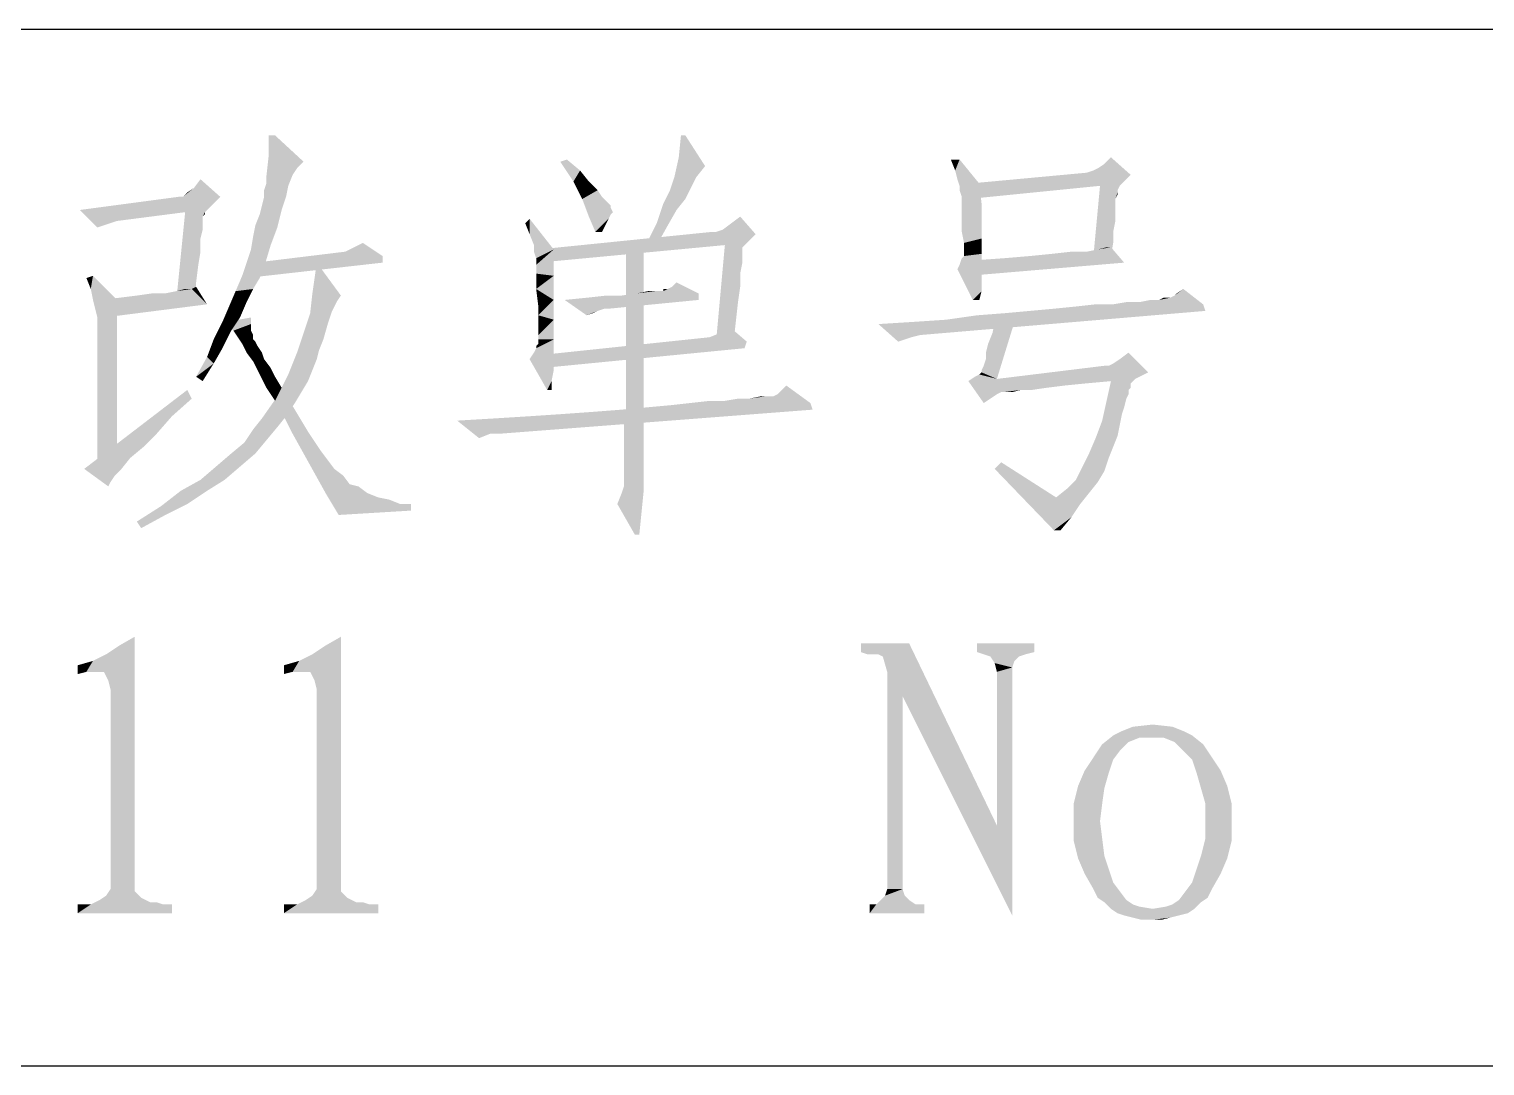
# Model space of a CAD drawing. Header units: millimetres. Extents: x 336 to 634, y 189 to 399.
# Drawn here: x 584.9 to 594.73, y 229.18 to 236.18 of the extents above; entities that cross this region are included whole.
import ezdxf

# ---------------------------------------------------------------- set-up
doc = ezdxf.new("R2010")
doc.units = ezdxf.units.MM

msp = doc.modelspace()

# ---------------------------------------------------------------- linework, layer by layer
at = {"color": 7, "linetype": 'Continuous'}
for p, q in [((448.54993, 236.17685), (628.54993, 236.17685)), ((448.54993, 229.17685), (628.54993, 229.17685))]:
    msp.add_line(p, q, dxfattribs=at)
for points in [[(586.55767, 235.45942), (586.51322, 235.31127), (586.51322, 235.45942)], [(586.51322, 235.31127), (586.55767, 235.45942), (586.75026, 235.28164)], [(589.32804, 235.45942), (589.28359, 235.31127), (589.29841, 235.45942)], [(589.28359, 235.31127), (589.32804, 235.45942), (589.46137, 235.25201)], [(586.75026, 235.28164), (586.49841, 235.17794), (586.51322, 235.31127)], [(586.75026, 235.28164), (586.70581, 235.2372), (586.49841, 235.17794)], [(586.70581, 235.2372), (586.67618, 235.19276), (586.49841, 235.17794)], [(588.48359, 235.28164), (588.52804, 235.29646), (588.61692, 235.22238)], [(588.61692, 235.22238), (588.57248, 235.14831), (588.48359, 235.28164)], [(589.46137, 235.25201), (589.25396, 235.17794), (589.28359, 235.31127)], [(589.25396, 235.17794), (589.46137, 235.25201), (589.40211, 235.17794)], [(591.17989, 235.29646), (591.15026, 235.22239), (591.12063, 235.29646)], [(591.16507, 235.16313), (591.15026, 235.22239), (591.17989, 235.29646)], [(591.16507, 235.16313), (591.17989, 235.29646), (591.31322, 235.1335)], [(592.33544, 235.19276), (592.08359, 235.22239), (592.11322, 235.2372)], [(592.33544, 235.19276), (592.11322, 235.2372), (592.15767, 235.26683)], [(592.15767, 235.26683), (592.20211, 235.31127), (592.33544, 235.19276)], [(586.00952, 235.10387), (586.05396, 235.16313), (586.18729, 235.04461)], [(586.49841, 235.1335), (586.49841, 235.17794), (586.67618, 235.19276)], [(586.49841, 235.1335), (586.67618, 235.19276), (586.64655, 235.11868)], [(588.57248, 235.14831), (588.61692, 235.22238), (588.67618, 235.14831)], [(588.67618, 235.14831), (588.63174, 235.02979), (588.57248, 235.14831)], [(588.67618, 235.14831), (588.73544, 235.08905), (588.63174, 235.02979)], [(589.40211, 235.17794), (589.22433, 235.08905), (589.25396, 235.17794)], [(589.22433, 235.08905), (589.40211, 235.17794), (589.35767, 235.08905)], [(591.31322, 235.1335), (591.17989, 235.11868), (591.16507, 235.16313)], [(592.33544, 235.19276), (591.23915, 235.1335), (592.03915, 235.20757)], [(592.33544, 235.19276), (592.291, 235.14831), (591.23915, 235.1335)], [(592.12804, 235.11868), (591.23915, 235.1335), (592.291, 235.14831)], [(592.33544, 235.19276), (592.03915, 235.20757), (592.08359, 235.22239)], [(592.12804, 235.11868), (592.291, 235.14831), (592.26137, 235.11868)], [(586.18729, 235.04461), (586.14285, 235.00016), (585.23915, 234.95572)], [(585.93544, 235.04461), (586.18729, 235.04461), (585.23915, 234.95572)], [(585.93544, 235.04461), (585.23915, 234.95572), (585.90581, 235.04461)], [(585.93544, 235.04461), (585.96507, 235.07424), (586.00952, 235.10387)], [(586.18729, 235.04461), (585.93544, 235.04461), (586.00952, 235.10387)], [(586.63174, 235.04461), (586.46878, 234.98535), (586.48359, 235.04461)], [(586.46878, 234.98535), (586.63174, 235.04461), (586.60211, 234.95572)], [(586.64655, 235.11868), (586.48359, 235.08905), (586.49841, 235.1335)], [(586.48359, 235.04461), (586.48359, 235.08905), (586.64655, 235.11868)], [(586.48359, 235.04461), (586.64655, 235.11868), (586.63174, 235.04461)], [(588.73544, 235.08905), (588.76507, 235.04461), (588.63174, 235.02979)], [(588.63174, 235.02979), (588.76507, 235.04461), (588.7947, 235.01498)], [(589.35767, 235.08905), (589.32804, 235.02979), (589.17989, 235.00016)], [(589.35767, 235.08905), (589.17989, 235.00016), (589.22433, 235.08905)], [(591.17989, 235.10387), (591.17989, 235.11868), (591.31322, 235.1335)], [(591.17989, 235.08905), (591.17989, 235.10387), (591.31322, 235.1335)], [(591.1947, 235.04461), (591.17989, 235.08905), (591.31322, 235.1335)], [(591.1947, 235.04461), (591.31322, 235.1335), (591.32804, 235.00016)], [(591.32804, 235.00016), (591.1947, 234.97053), (591.1947, 235.04461)], [(592.12804, 235.11868), (591.23915, 235.02979), (591.23915, 235.1335)], [(592.24655, 235.08905), (592.08359, 234.64461), (592.12804, 235.11868)], [(592.24655, 235.08905), (592.24655, 235.07424), (592.08359, 234.64461)], [(592.24655, 235.07424), (592.23174, 235.02979), (592.08359, 234.64461)], [(592.12804, 235.11868), (592.26137, 235.11868), (592.24655, 235.08905)], [(592.24655, 235.07424), (592.24655, 235.05942), (592.23174, 235.02979)], [(586.14285, 235.00016), (586.11322, 234.97053), (585.23915, 234.95572)], [(585.95026, 234.9409), (585.23915, 234.95572), (586.11322, 234.97053)], [(585.23915, 234.95572), (585.95026, 234.9409), (585.491, 234.88164)], [(585.491, 234.88164), (585.35767, 234.8372), (585.23915, 234.95572)], [(585.95026, 234.9409), (586.11322, 234.97053), (586.08359, 234.9409)], [(586.42433, 234.85201), (586.45396, 234.92609), (586.60211, 234.95572)], [(586.42433, 234.85201), (586.60211, 234.95572), (586.57248, 234.8372)], [(586.60211, 234.95572), (586.45396, 234.92609), (586.46878, 234.98535)], [(588.7947, 235.01498), (588.67618, 234.91127), (588.63174, 235.02979)], [(588.7947, 235.01498), (588.82433, 234.98535), (588.67618, 234.91127)], [(588.82433, 234.98535), (588.82433, 234.97053), (588.67618, 234.91127)], [(588.82433, 234.97053), (588.83915, 234.9409), (588.67618, 234.91127)], [(589.26878, 234.95572), (589.13544, 234.86683), (589.17989, 235.00016)], [(589.13544, 234.86683), (589.26878, 234.95572), (589.20952, 234.85201)], [(589.17989, 235.00016), (589.32804, 235.02979), (589.26878, 234.95572)], [(591.1947, 234.88164), (591.1947, 234.97053), (591.32804, 235.00016)], [(591.1947, 234.88164), (591.32804, 235.00016), (591.32804, 234.88164)], [(592.23174, 235.02979), (592.23174, 234.98535), (592.08359, 234.64461)], [(592.23174, 234.98535), (592.23174, 234.9409), (592.08359, 234.64461)], [(586.06878, 234.91127), (585.891, 234.34831), (585.95026, 234.9409)], [(586.06878, 234.91127), (586.06878, 234.86683), (585.891, 234.34831)], [(586.06878, 234.86683), (586.06878, 234.82238), (585.891, 234.34831)], [(585.95026, 234.9409), (586.08359, 234.9409), (586.06878, 234.91127)], [(586.08359, 234.9409), (586.08359, 234.92609), (586.06878, 234.91127)], [(586.57248, 234.8372), (586.40952, 234.77794), (586.42433, 234.85201)], [(588.27618, 234.79275), (588.24655, 234.86683), (588.27618, 234.89646)], [(588.30581, 234.71868), (588.27618, 234.79275), (588.27618, 234.89646)], [(588.30581, 234.71868), (588.27618, 234.89646), (588.43915, 234.68905)], [(588.83915, 234.9409), (588.82433, 234.92609), (588.67618, 234.91127)], [(588.67618, 234.91127), (588.82433, 234.92609), (588.80952, 234.89646)], [(588.80952, 234.89646), (588.72063, 234.80757), (588.67618, 234.91127)], [(588.80952, 234.89646), (588.7947, 234.86683), (588.72063, 234.80757)], [(588.72063, 234.80757), (588.7947, 234.86683), (588.76507, 234.80757)], [(589.20952, 234.85201), (589.06137, 234.71868), (589.13544, 234.86683)], [(589.06137, 234.71868), (589.20952, 234.85201), (589.13544, 234.71868)], [(589.57989, 234.82238), (589.63915, 234.86683), (589.69841, 234.91127)], [(589.57989, 234.82238), (589.69841, 234.91127), (589.80211, 234.79275)], [(591.32804, 234.88164), (591.1947, 234.80757), (591.1947, 234.88164)], [(591.1947, 234.80757), (591.32804, 234.88164), (591.32804, 234.76313)], [(592.23174, 234.9409), (592.23174, 234.88164), (592.08359, 234.64461)], [(592.23174, 234.88164), (592.21692, 234.80757), (592.08359, 234.64461)], [(586.06878, 234.82238), (586.05396, 234.76313), (585.891, 234.34831)], [(586.05396, 234.76313), (586.05396, 234.67424), (585.891, 234.34831)], [(586.52804, 234.71868), (586.3947, 234.68905), (586.40952, 234.77794)], [(586.40952, 234.77794), (586.57248, 234.8372), (586.52804, 234.71868)], [(589.53544, 234.80757), (589.80211, 234.79275), (588.33544, 234.68905)], [(589.53544, 234.80757), (588.33544, 234.68905), (589.50581, 234.80757)], [(589.80211, 234.79275), (589.77248, 234.76313), (588.33544, 234.68905)], [(589.77248, 234.76313), (589.74285, 234.7335), (588.33544, 234.68905)], [(589.80211, 234.79275), (589.53544, 234.80757), (589.57989, 234.82238)], [(591.32804, 234.76313), (591.20952, 234.7335), (591.1947, 234.80757)], [(591.20952, 234.68905), (591.20952, 234.7335), (591.32804, 234.76313)], [(591.20952, 234.65942), (591.20952, 234.68905), (591.32804, 234.76313)], [(591.20952, 234.65942), (591.32804, 234.76313), (591.32804, 234.65942)], [(592.21692, 234.80757), (592.21692, 234.7335), (592.08359, 234.64461)], [(586.05396, 234.67424), (586.03915, 234.58535), (585.891, 234.34831)], [(586.36507, 234.60016), (586.3947, 234.68905), (586.52804, 234.71868)], [(586.36507, 234.60016), (586.52804, 234.71868), (586.48359, 234.57053)], [(587.28359, 234.64461), (586.42433, 234.60016), (587.03174, 234.67424)], [(587.03174, 234.67424), (587.091, 234.70387), (587.15026, 234.7335)], [(587.03174, 234.67424), (587.15026, 234.7335), (587.28359, 234.64461)], [(588.43915, 234.68905), (588.30581, 234.67424), (588.30581, 234.71868)], [(588.32063, 234.62979), (588.30581, 234.67424), (588.43915, 234.68905)], [(588.32063, 234.58535), (588.32063, 234.62979), (588.43915, 234.68905)], [(588.32063, 234.52609), (588.32063, 234.58535), (588.43915, 234.68905)], [(588.32063, 234.52609), (588.43915, 234.68905), (588.43915, 234.51127)], [(589.74285, 234.7335), (589.5947, 234.71868), (588.33544, 234.68905)], [(588.33544, 234.68905), (589.5947, 234.71868), (588.33544, 234.60016)], [(588.91322, 233.41498), (588.92804, 233.62238), (589.04655, 234.71868)], [(588.91322, 233.3409), (588.91322, 233.41498), (589.04655, 234.71868)], [(588.91322, 233.26683), (588.91322, 233.3409), (589.04655, 234.71868)], [(588.91322, 233.20757), (588.91322, 233.26683), (589.04655, 234.71868)], [(588.91322, 233.14831), (588.91322, 233.20757), (589.04655, 234.71868)], [(588.91322, 233.11868), (588.91322, 233.14831), (589.04655, 234.71868)], [(588.91322, 233.08905), (588.91322, 233.11868), (589.04655, 234.71868)], [(588.91322, 233.08905), (589.04655, 234.71868), (589.04655, 233.05942)], [(589.04655, 234.71868), (588.92804, 234.52609), (588.92804, 234.71868)], [(588.92804, 234.34831), (588.92804, 234.52609), (589.04655, 234.71868)], [(588.92804, 234.18535), (588.92804, 234.34831), (589.04655, 234.71868)], [(588.92804, 234.02239), (588.92804, 234.18535), (589.04655, 234.71868)], [(588.92804, 233.87424), (588.92804, 234.02239), (589.04655, 234.71868)], [(588.92804, 233.7409), (588.92804, 233.87424), (589.04655, 234.71868)], [(588.92804, 233.62238), (588.92804, 233.7409), (589.04655, 234.71868)], [(589.71322, 234.70387), (589.53544, 234.06683), (589.5947, 234.71868)], [(589.71322, 234.70387), (589.71322, 234.67424), (589.53544, 234.06683)], [(589.71322, 234.67424), (589.71322, 234.64461), (589.53544, 234.06683)], [(589.5947, 234.71868), (589.74285, 234.7335), (589.72804, 234.71868)], [(589.5947, 234.71868), (589.72804, 234.71868), (589.71322, 234.70387)], [(591.17989, 234.58535), (591.1947, 234.62979), (591.32804, 234.65942)], [(591.17989, 234.58535), (591.32804, 234.65942), (591.32804, 234.57053)], [(591.1947, 234.62979), (591.20952, 234.64461), (591.32804, 234.65942)], [(591.32804, 234.65942), (591.20952, 234.64461), (591.20952, 234.65942)], [(591.47618, 234.62979), (591.65396, 234.64461), (592.03915, 234.67424)], [(592.291, 234.60016), (591.47618, 234.62979), (592.03915, 234.67424)], [(591.65396, 234.64461), (591.80211, 234.65942), (592.03915, 234.67424)], [(592.03915, 234.67424), (591.80211, 234.65942), (591.93544, 234.67424)], [(592.03915, 234.67424), (592.11322, 234.68905), (592.20211, 234.70387)], [(592.03915, 234.67424), (592.20211, 234.70387), (592.291, 234.60016)], [(592.08359, 234.64461), (592.21692, 234.7335), (592.20211, 234.64461)], [(592.20211, 234.70387), (592.11322, 234.68905), (592.17248, 234.70387)], [(586.03915, 234.58535), (586.02433, 234.46683), (585.891, 234.34831)], [(586.48359, 234.57053), (586.33544, 234.51127), (586.36507, 234.60016)], [(586.33544, 234.51127), (586.48359, 234.57053), (586.45396, 234.49646)], [(587.28359, 234.60016), (586.36507, 234.49646), (586.42433, 234.60016)], [(586.42433, 234.60016), (587.28359, 234.64461), (587.28359, 234.60016)], [(586.82433, 234.49646), (586.83915, 234.60016), (587.00211, 234.37794)], [(589.71322, 234.64461), (589.71322, 234.60016), (589.53544, 234.06683)], [(589.71322, 234.60016), (589.69841, 234.52609), (589.53544, 234.06683)], [(591.32804, 234.57053), (591.16507, 234.55572), (591.17989, 234.58535)], [(591.16507, 234.55572), (591.32804, 234.57053), (591.32804, 234.48164)], [(591.32804, 234.48164), (591.26878, 234.34831), (591.16507, 234.55572)], [(592.291, 234.60016), (591.23915, 234.51127), (591.26878, 234.61498)], [(592.291, 234.60016), (591.26878, 234.61498), (591.47618, 234.62979)], [(585.31322, 234.42238), (585.28359, 234.49646), (585.32804, 234.51127)], [(585.32804, 234.34831), (585.31322, 234.42238), (585.32804, 234.51127)], [(585.32804, 234.34831), (585.32804, 234.51127), (585.491, 234.34831)], [(585.891, 234.34831), (586.02433, 234.46683), (586.02433, 234.34831)], [(586.45396, 234.49646), (586.291, 234.40757), (586.33544, 234.51127)], [(586.45396, 234.49646), (586.40952, 234.42238), (586.291, 234.40757)], [(587.00211, 234.37794), (586.80952, 234.39275), (586.82433, 234.49646)], [(588.43915, 234.51127), (588.32063, 234.42238), (588.32063, 234.52609)], [(588.32063, 234.42238), (588.43915, 234.51127), (588.43915, 234.34831)], [(589.23915, 234.4372), (589.26878, 234.46683), (589.41692, 234.39275)], [(589.69841, 234.52609), (589.69841, 234.4372), (589.53544, 234.06683)], [(591.32804, 234.48164), (591.32804, 234.40757), (591.26878, 234.34831)], [(585.37248, 234.34831), (585.50581, 234.36313), (585.81692, 234.39275)], [(586.09841, 234.31868), (585.37248, 234.34831), (585.81692, 234.39275)], [(585.50581, 234.36313), (585.62433, 234.37794), (585.81692, 234.39275)], [(585.81692, 234.39275), (585.62433, 234.37794), (585.72804, 234.39275)], [(585.81692, 234.39275), (585.891, 234.40757), (585.9947, 234.42238)], [(586.09841, 234.31868), (585.81692, 234.39275), (585.9947, 234.42238)], [(585.9947, 234.42238), (585.891, 234.40757), (585.95026, 234.42238)], [(585.9947, 234.42238), (586.02433, 234.4372), (586.09841, 234.31868)], [(586.36507, 234.3335), (586.24655, 234.30387), (586.291, 234.40757)], [(586.291, 234.40757), (586.40952, 234.42238), (586.36507, 234.3335)], [(587.00211, 234.37794), (586.7947, 234.25942), (586.80952, 234.39275)], [(587.00211, 234.37794), (586.97248, 234.3335), (586.7947, 234.25942)], [(588.43915, 234.34831), (588.33544, 234.30387), (588.32063, 234.42238)], [(588.51322, 234.34831), (588.66137, 234.36313), (589.41692, 234.39275)], [(588.51322, 234.34831), (589.41692, 234.39275), (589.41692, 234.34831)], [(588.66137, 234.36313), (588.89841, 234.37794), (589.41692, 234.39275)], [(588.89841, 234.37794), (588.66137, 234.36313), (588.7947, 234.37794)], [(589.41692, 234.39275), (588.89841, 234.37794), (589.00211, 234.39275)], [(589.16507, 234.40757), (589.17989, 234.40757), (589.00211, 234.39275)], [(589.12063, 234.40757), (589.16507, 234.40757), (589.00211, 234.39275)], [(589.12063, 234.40757), (589.00211, 234.39275), (589.07618, 234.40757)], [(589.41692, 234.39275), (589.00211, 234.39275), (589.17989, 234.40757)], [(589.20952, 234.42238), (589.17989, 234.40757), (589.17989, 234.42238)], [(589.41692, 234.39275), (589.17989, 234.40757), (589.20952, 234.42238)], [(589.41692, 234.39275), (589.20952, 234.42238), (589.23915, 234.4372)], [(589.69841, 234.4372), (589.68359, 234.3335), (589.53544, 234.06683)], [(591.26878, 234.34831), (591.32804, 234.40757), (591.31322, 234.34831)], [(592.58729, 234.36312), (592.60211, 234.36312), (592.52804, 234.34831)], [(592.58729, 234.36312), (592.52804, 234.34831), (592.55767, 234.36312)], [(592.82433, 234.31868), (592.52804, 234.34831), (592.60211, 234.36312)], [(592.82433, 234.31868), (592.60211, 234.36312), (592.63174, 234.37794)], [(592.63174, 234.37794), (592.64655, 234.39276), (592.691, 234.42238)], [(592.63174, 234.37794), (592.691, 234.42238), (592.82433, 234.31868)], [(585.491, 234.34831), (585.34285, 234.28905), (585.32804, 234.34831)], [(585.35767, 234.22979), (585.34285, 234.28905), (585.491, 234.34831)], [(585.35767, 234.22979), (585.491, 234.34831), (585.491, 233.25201)], [(586.09841, 234.31868), (585.40211, 234.22979), (585.37248, 234.34831)], [(586.32063, 234.22979), (586.20211, 234.20016), (586.24655, 234.30387)], [(586.24655, 234.30387), (586.36507, 234.3335), (586.32063, 234.22979)], [(586.91322, 234.18535), (586.75026, 234.12609), (586.7947, 234.25942)], [(586.97248, 234.3335), (586.94285, 234.27424), (586.7947, 234.25942)], [(586.7947, 234.25942), (586.94285, 234.27424), (586.91322, 234.18535)], [(588.33544, 234.24461), (588.33544, 234.30387), (588.43915, 234.34831)], [(588.33544, 234.24461), (588.43915, 234.34831), (588.43915, 234.21498)], [(588.51322, 234.34831), (589.41692, 234.34831), (588.77989, 234.28905)], [(588.51322, 234.34831), (588.77989, 234.28905), (588.73544, 234.27424)], [(588.73544, 234.27424), (588.66137, 234.24461), (588.51322, 234.34831)], [(588.73544, 234.27424), (588.70581, 234.25942), (588.66137, 234.24461)], [(588.77989, 234.28905), (589.41692, 234.34831), (588.80952, 234.28905)], [(589.68359, 234.3335), (589.66878, 234.20016), (589.53544, 234.06683)], [(590.63174, 234.18535), (590.86878, 234.20016), (592.83915, 234.27424)], [(590.63174, 234.18535), (592.83915, 234.27424), (590.91322, 234.11127)], [(590.86878, 234.20016), (591.091, 234.21498), (592.83915, 234.27424)], [(591.091, 234.21498), (591.29841, 234.24461), (592.83915, 234.27424)], [(591.29841, 234.24461), (591.491, 234.25942), (592.83915, 234.27424)], [(592.83915, 234.27424), (591.491, 234.25942), (591.65396, 234.27424)], [(591.65396, 234.27424), (591.81692, 234.28905), (592.82433, 234.31868)], [(591.65396, 234.27424), (592.82433, 234.31868), (592.83915, 234.27424)], [(591.81692, 234.28905), (591.96507, 234.30387), (592.82433, 234.31868)], [(592.21692, 234.31868), (592.82433, 234.31868), (591.96507, 234.30387)], [(592.21692, 234.31868), (591.96507, 234.30387), (592.09841, 234.31868)], [(592.3947, 234.3335), (592.21692, 234.31868), (592.30581, 234.3335)], [(592.82433, 234.31868), (592.21692, 234.31868), (592.3947, 234.3335)], [(592.52804, 234.34831), (592.3947, 234.3335), (592.46878, 234.34831)], [(592.82433, 234.31868), (592.3947, 234.3335), (592.52804, 234.34831)], [(585.491, 233.25201), (585.35767, 233.20757), (585.35767, 234.22979)], [(586.26137, 234.1409), (586.14285, 234.08164), (586.20211, 234.20016)], [(586.20211, 234.20016), (586.32063, 234.22979), (586.26137, 234.1409)], [(586.23174, 234.18535), (586.23174, 234.20016), (586.3947, 234.22979)], [(586.23174, 234.18535), (586.3947, 234.22979), (586.3947, 234.18535)], [(586.3947, 234.18535), (586.24655, 234.17053), (586.23174, 234.18535)], [(586.27618, 234.1409), (586.24655, 234.17053), (586.3947, 234.18535)], [(586.27618, 234.1409), (586.3947, 234.18535), (586.3947, 234.1409)], [(586.75026, 234.12609), (586.91322, 234.18535), (586.88359, 234.08164)], [(588.43915, 234.21498), (588.33544, 234.20016), (588.33544, 234.24461)], [(588.33544, 234.15572), (588.33544, 234.20016), (588.43915, 234.21498)], [(588.33544, 234.11127), (588.33544, 234.15572), (588.43915, 234.21498)], [(588.33544, 234.08164), (588.33544, 234.11127), (588.43915, 234.21498)], [(588.33544, 234.08164), (588.43915, 234.21498), (588.43915, 234.08164)], [(589.491, 234.09646), (589.56507, 234.12609), (589.63915, 234.15572)], [(589.491, 234.09646), (589.63915, 234.15572), (589.74285, 234.06683)], [(589.53544, 234.06683), (589.66878, 234.20016), (589.65396, 234.06683)], [(590.63174, 234.18535), (590.91322, 234.11127), (590.85396, 234.09646)], [(590.85396, 234.09646), (590.76507, 234.06683), (590.63174, 234.18535)], [(591.32804, 233.87424), (591.34285, 233.90387), (591.55026, 234.20016)], [(591.32804, 233.85942), (591.32804, 233.87424), (591.55026, 234.20016)], [(591.32804, 233.85942), (591.55026, 234.20016), (591.43174, 233.81498)], [(591.34285, 233.90387), (591.35767, 233.94831), (591.55026, 234.20016)], [(591.35767, 233.99276), (591.37248, 234.05201), (591.55026, 234.20016)], [(591.35767, 233.94831), (591.35767, 233.99276), (591.55026, 234.20016)], [(591.37248, 234.05201), (591.40211, 234.12609), (591.55026, 234.20016)], [(591.55026, 234.20016), (591.40211, 234.12609), (591.41692, 234.20016)], [(586.20211, 234.02238), (586.09841, 233.96313), (586.14285, 234.08164)], [(586.14285, 234.08164), (586.26137, 234.1409), (586.20211, 234.02238)], [(586.3947, 234.1409), (586.30581, 234.09646), (586.27618, 234.1409)], [(586.3947, 234.1409), (586.40952, 234.11127), (586.30581, 234.09646)], [(586.30581, 234.09646), (586.40952, 234.11127), (586.40952, 234.09646)], [(586.40952, 234.09646), (586.33544, 234.05201), (586.30581, 234.09646)], [(586.40952, 234.09646), (586.40952, 234.08164), (586.33544, 234.05201)], [(586.40952, 234.08164), (586.42433, 234.06683), (586.33544, 234.05201)], [(586.33544, 234.05201), (586.42433, 234.06683), (586.43915, 234.0372)], [(586.88359, 234.08164), (586.70581, 233.99275), (586.75026, 234.12609)], [(586.88359, 234.08164), (586.85396, 234.00757), (586.70581, 233.99275)], [(588.30581, 233.99276), (588.32063, 234.02239), (588.43915, 234.08164)], [(588.30581, 233.99276), (588.43915, 234.08164), (588.43915, 233.97794)], [(588.32063, 234.0372), (588.33544, 234.05201), (588.43915, 234.08164)], [(588.32063, 234.02239), (588.32063, 234.0372), (588.43915, 234.08164)], [(588.43915, 234.08164), (588.33544, 234.05201), (588.33544, 234.08164)], [(589.74285, 234.06683), (588.36507, 233.97794), (589.491, 234.09646)], [(589.74285, 234.06683), (589.72804, 234.02239), (588.36507, 233.97794)], [(586.14285, 233.91868), (586.02433, 233.82979), (586.09841, 233.96313)], [(586.09841, 233.96313), (586.20211, 234.02238), (586.14285, 233.91868)], [(586.43915, 234.0372), (586.36507, 233.99275), (586.33544, 234.05201)], [(586.36507, 233.99275), (586.43915, 234.0372), (586.46878, 233.99275)], [(586.46878, 233.99275), (586.40952, 233.9335), (586.36507, 233.99275)], [(586.46878, 233.99275), (586.48359, 233.94831), (586.40952, 233.9335)], [(586.83915, 233.94831), (586.64655, 233.84461), (586.70581, 233.99275)], [(586.70581, 233.99275), (586.85396, 234.00757), (586.83915, 233.94831)], [(588.43915, 233.97794), (588.27618, 233.94831), (588.30581, 233.99276)], [(588.27618, 233.94831), (588.43915, 233.97794), (588.43915, 233.87424)], [(588.36507, 233.97794), (589.72804, 234.02239), (588.36507, 233.88905)], [(592.26137, 233.94831), (592.32063, 233.99276), (592.45396, 233.85942)], [(586.02433, 233.82979), (586.14285, 233.91868), (586.06878, 233.80016)], [(586.40952, 233.9335), (586.48359, 233.94831), (586.52804, 233.88905)], [(586.52804, 233.88905), (586.45396, 233.84461), (586.40952, 233.9335)], [(586.45396, 233.84461), (586.52804, 233.88905), (586.55767, 233.82979)], [(586.83915, 233.94831), (586.80952, 233.87424), (586.64655, 233.84461)], [(586.64655, 233.84461), (586.80952, 233.87424), (586.77989, 233.80016)], [(588.43915, 233.87424), (588.3947, 233.7409), (588.27618, 233.94831)], [(588.43915, 233.87424), (588.42433, 233.80016), (588.3947, 233.7409)], [(592.18729, 233.90387), (592.45396, 233.85942), (591.43174, 233.81498)], [(592.18729, 233.90387), (591.43174, 233.81498), (592.15767, 233.90387)], [(592.45396, 233.85942), (592.18729, 233.90387), (592.21692, 233.91868)], [(592.45396, 233.85942), (592.21692, 233.91868), (592.26137, 233.94831)], [(586.55767, 233.82979), (586.49841, 233.75572), (586.45396, 233.84461)], [(586.49841, 233.75572), (586.55767, 233.82979), (586.60211, 233.75572)], [(586.77989, 233.80016), (586.57248, 233.69646), (586.64655, 233.84461)], [(586.77989, 233.80016), (586.73544, 233.72609), (586.57248, 233.69646)], [(588.3947, 233.7409), (588.42433, 233.80016), (588.42433, 233.7409)], [(589.97989, 233.7409), (590.00952, 233.77053), (590.17248, 233.65201)], [(591.43174, 233.81498), (591.23915, 233.80016), (591.28359, 233.82979)], [(591.43174, 233.81498), (592.36507, 233.81498), (591.23915, 233.80016)], [(592.20211, 233.80016), (591.23915, 233.80016), (592.36507, 233.81498)], [(591.23915, 233.80016), (592.20211, 233.80016), (592.03915, 233.78535)], [(591.23915, 233.80016), (592.03915, 233.78535), (591.5947, 233.7409)], [(591.23915, 233.80016), (591.5947, 233.7409), (591.46137, 233.72609)], [(591.23915, 233.80016), (591.46137, 233.72609), (591.43174, 233.71127)], [(591.43174, 233.71127), (591.34285, 233.65201), (591.23915, 233.80016)], [(591.43174, 233.81498), (591.28359, 233.82979), (591.31322, 233.84461)], [(591.43174, 233.81498), (591.31322, 233.84461), (591.32804, 233.85942)], [(592.45396, 233.85942), (592.3947, 233.82979), (591.43174, 233.81498)], [(591.43174, 233.81498), (592.3947, 233.82979), (592.36507, 233.81498)], [(592.03915, 233.78535), (591.891, 233.77053), (591.5947, 233.7409)], [(591.891, 233.77053), (591.77248, 233.75572), (591.5947, 233.7409)], [(592.33544, 233.78535), (592.17248, 233.66683), (592.20211, 233.80016)], [(592.33544, 233.78535), (592.33544, 233.77053), (592.17248, 233.66683)], [(592.33544, 233.77053), (592.33544, 233.75572), (592.17248, 233.66683)], [(592.20211, 233.80016), (592.36507, 233.81498), (592.33544, 233.78535)], [(585.9947, 233.68164), (585.26878, 233.20757), (585.96507, 233.7409)], [(585.9947, 233.68164), (585.86137, 233.56313), (585.26878, 233.20757)], [(586.691, 233.65201), (586.46878, 233.54831), (586.57248, 233.69646)], [(586.60211, 233.75572), (586.55767, 233.66683), (586.49841, 233.75572)], [(586.55767, 233.66683), (586.60211, 233.75572), (586.691, 233.60757)], [(586.691, 233.60757), (586.61692, 233.56313), (586.55767, 233.66683)], [(586.57248, 233.69646), (586.73544, 233.72609), (586.691, 233.65201)], [(589.5947, 233.66683), (589.35767, 233.65201), (589.491, 233.66683)], [(590.17248, 233.65201), (589.35767, 233.65201), (589.5947, 233.66683)], [(589.75767, 233.68164), (589.5947, 233.66683), (589.68359, 233.68164)], [(590.17248, 233.65201), (589.5947, 233.66683), (589.75767, 233.68164)], [(589.90581, 233.69646), (589.92063, 233.69646), (589.75767, 233.68164)], [(589.891, 233.69646), (589.90581, 233.69646), (589.75767, 233.68164)], [(589.86137, 233.69646), (589.891, 233.69646), (589.75767, 233.68164)], [(589.86137, 233.69646), (589.75767, 233.68164), (589.83174, 233.69646)], [(590.17248, 233.65201), (589.75767, 233.68164), (589.92063, 233.69646)], [(590.17248, 233.65201), (589.92063, 233.69646), (589.95026, 233.71127)], [(590.17248, 233.65201), (589.95026, 233.71127), (589.97989, 233.7409)], [(591.43174, 233.71127), (591.38729, 233.68164), (591.34285, 233.65201)], [(591.47618, 233.72609), (591.46137, 233.72609), (591.5947, 233.7409)], [(591.491, 233.72609), (591.47618, 233.72609), (591.5947, 233.7409)], [(591.491, 233.72609), (591.5947, 233.7409), (591.53544, 233.72609)], [(591.5947, 233.7409), (591.77248, 233.75572), (591.66878, 233.7409)], [(592.291, 233.62238), (592.14285, 233.5335), (592.17248, 233.66683)], [(592.33544, 233.75572), (592.32063, 233.7409), (592.17248, 233.66683)], [(592.32063, 233.7409), (592.32063, 233.71127), (592.17248, 233.66683)], [(592.32063, 233.71127), (592.30581, 233.68164), (592.17248, 233.66683)], [(592.17248, 233.66683), (592.30581, 233.68164), (592.291, 233.62238)], [(586.691, 233.65201), (586.63174, 233.56313), (586.46878, 233.54831)], [(586.61692, 233.56313), (586.691, 233.60757), (586.77989, 233.45942)], [(587.78729, 233.5335), (588.03915, 233.54831), (590.18729, 233.60757)], [(588.00952, 233.44461), (587.78729, 233.5335), (590.18729, 233.60757)], [(588.00952, 233.44461), (590.18729, 233.60757), (588.06878, 233.44461)], [(588.03915, 233.54831), (588.27618, 233.56313), (590.18729, 233.60757)], [(588.27618, 233.56313), (588.49841, 233.57794), (590.18729, 233.60757)], [(588.49841, 233.57794), (588.70581, 233.59276), (590.18729, 233.60757)], [(590.18729, 233.60757), (588.70581, 233.59276), (588.89841, 233.60757)], [(588.89841, 233.60757), (589.06137, 233.62238), (590.17248, 233.65201)], [(588.89841, 233.60757), (590.17248, 233.65201), (590.18729, 233.60757)], [(588.91322, 233.41498), (588.91322, 233.51868), (588.92804, 233.62238)], [(589.06137, 233.62238), (589.22433, 233.6372), (590.17248, 233.65201)], [(590.17248, 233.65201), (589.22433, 233.6372), (589.35767, 233.65201)], [(592.291, 233.62238), (592.27618, 233.57794), (592.14285, 233.5335)], [(592.14285, 233.5335), (592.27618, 233.57794), (592.26137, 233.50387)], [(585.86137, 233.56313), (585.75767, 233.44461), (585.26878, 233.20757)], [(586.49841, 233.40016), (586.35026, 233.38535), (586.40952, 233.47424)], [(586.57248, 233.48905), (586.40952, 233.47424), (586.46878, 233.54831)], [(586.40952, 233.47424), (586.57248, 233.48905), (586.49841, 233.40016)], [(586.46878, 233.54831), (586.63174, 233.56313), (586.57248, 233.48905)], [(586.77989, 233.45942), (586.67618, 233.44461), (586.61692, 233.56313)], [(588.00952, 233.44461), (587.93544, 233.41498), (587.78729, 233.5335)], [(592.26137, 233.50387), (592.09841, 233.41498), (592.14285, 233.5335)], [(592.26137, 233.50387), (592.24655, 233.42979), (592.09841, 233.41498)], [(585.75767, 233.44461), (585.66878, 233.35572), (585.26878, 233.20757)], [(586.26137, 233.31127), (586.35026, 233.38535), (586.49841, 233.40016)], [(586.26137, 233.31127), (586.49841, 233.40016), (586.42433, 233.31127)], [(586.67618, 233.44461), (586.77989, 233.45942), (586.86878, 233.32609)], [(586.86878, 233.32609), (586.75026, 233.31127), (586.67618, 233.44461)], [(592.21692, 233.35572), (592.05396, 233.31127), (592.09841, 233.41498)], [(592.09841, 233.41498), (592.24655, 233.42979), (592.21692, 233.35572)], [(585.66878, 233.35572), (585.57989, 233.28164), (585.26878, 233.20757)], [(585.26878, 233.20757), (585.57989, 233.28164), (585.52063, 233.20757)], [(586.42433, 233.31127), (586.15767, 233.22238), (586.26137, 233.31127)], [(586.15767, 233.22238), (586.42433, 233.31127), (586.32063, 233.22238)], [(586.75026, 233.31127), (586.86878, 233.32609), (586.95767, 233.20757)], [(586.95767, 233.20757), (586.82433, 233.17794), (586.75026, 233.31127)], [(592.18729, 233.28164), (592.00952, 233.22238), (592.05396, 233.31127)], [(592.00952, 233.22238), (592.18729, 233.28164), (592.15767, 233.19276)], [(592.05396, 233.31127), (592.21692, 233.35572), (592.18729, 233.28164)], [(585.26878, 233.20757), (585.52063, 233.20757), (585.47618, 233.16313)], [(585.26878, 233.20757), (585.47618, 233.16313), (585.44655, 233.11868)], [(585.44655, 233.11868), (585.43174, 233.08905), (585.26878, 233.20757)], [(586.32063, 233.22238), (586.05396, 233.1335), (586.15767, 233.22238)], [(586.05396, 233.1335), (586.32063, 233.22238), (586.21692, 233.1335)], [(586.82433, 233.17794), (586.95767, 233.20757), (587.01692, 233.16313)], [(587.01692, 233.16313), (586.89841, 233.04461), (586.82433, 233.17794)], [(591.41692, 233.20757), (591.46137, 233.25201), (591.83174, 233.01498)], [(591.83174, 233.01498), (591.81692, 232.79276), (591.41692, 233.20757)], [(592.15767, 233.19276), (591.96507, 233.1335), (592.00952, 233.22238)], [(591.96507, 233.1335), (592.15767, 233.19276), (592.11322, 233.11868)], [(586.21692, 233.1335), (585.92063, 233.05942), (586.05396, 233.1335)], [(585.92063, 233.05942), (586.21692, 233.1335), (586.09841, 233.05942)], [(587.01692, 233.16313), (587.06137, 233.10387), (586.89841, 233.04461)], [(587.06137, 233.10387), (587.12063, 233.08905), (586.89841, 233.04461)], [(586.89841, 233.04461), (587.12063, 233.08905), (587.17989, 233.04461)], [(589.04655, 233.05942), (588.89841, 233.04461), (588.91322, 233.08905)], [(592.05396, 233.04461), (591.83174, 233.01498), (591.90581, 233.07424)], [(592.11322, 233.11868), (591.90581, 233.07424), (591.96507, 233.1335)], [(591.90581, 233.07424), (592.11322, 233.11868), (592.05396, 233.04461)], [(586.09841, 233.05942), (585.96507, 232.97053), (585.78729, 232.95572)], [(586.09841, 233.05942), (585.78729, 232.95572), (585.92063, 233.05942)], [(587.17989, 233.04461), (586.98729, 232.89646), (586.89841, 233.04461)], [(587.17989, 233.04461), (587.25396, 233.01498), (586.98729, 232.89646)], [(587.25396, 233.01498), (587.32804, 233.00016), (586.98729, 232.89646)], [(587.32804, 233.00016), (587.40211, 232.97053), (586.98729, 232.89646)], [(588.86878, 232.97053), (588.89841, 233.04461), (589.04655, 233.05942)], [(588.98729, 232.76313), (588.86878, 232.97053), (589.04655, 233.05942)], [(588.98729, 232.76313), (589.04655, 233.05942), (589.01692, 232.76313)], [(591.83174, 233.01498), (591.9947, 232.97053), (591.81692, 232.79276)], [(591.83174, 233.01498), (592.05396, 233.04461), (591.9947, 232.97053)], [(585.81692, 232.89646), (585.62433, 232.85201), (585.78729, 232.95572)], [(585.62433, 232.85201), (585.81692, 232.89646), (585.65396, 232.80757)], [(585.78729, 232.95572), (585.96507, 232.97053), (585.81692, 232.89646)], [(587.47618, 232.97053), (587.47618, 232.92609), (586.98729, 232.89646)], [(587.40211, 232.97053), (587.47618, 232.97053), (586.98729, 232.89646)], [(591.9947, 232.97053), (591.93544, 232.88164), (591.81692, 232.79276)], [(591.81692, 232.79276), (591.93544, 232.88164), (591.86137, 232.79276)], [(585.28359, 231.8372), (585.41692, 231.95572), (585.60952, 232.07424)], [(585.35767, 231.8372), (585.28359, 231.8372), (585.60952, 232.07424)], [(585.40211, 231.8372), (585.35767, 231.8372), (585.60952, 232.07424)], [(585.41692, 231.80757), (585.40211, 231.8372), (585.60952, 232.07424)], [(585.41692, 231.95572), (585.50581, 232.01498), (585.60952, 232.07424)], [(585.43174, 231.77794), (585.41692, 231.80757), (585.60952, 232.07424)], [(585.44655, 231.71868), (585.43174, 231.77794), (585.60952, 232.07424)], [(585.44655, 231.71868), (585.60952, 232.07424), (585.60952, 230.38535)], [(586.67618, 231.8372), (586.80952, 231.95572), (587.00211, 232.07424)], [(586.75026, 231.8372), (586.67618, 231.8372), (587.00211, 232.07424)], [(586.7947, 231.8372), (586.75026, 231.8372), (587.00211, 232.07424)], [(586.80952, 231.80757), (586.7947, 231.8372), (587.00211, 232.07424)], [(586.80952, 231.95572), (586.89841, 232.01498), (587.00211, 232.07424)], [(586.82433, 231.77794), (586.80952, 231.80757), (587.00211, 232.07424)], [(586.83915, 231.71868), (586.82433, 231.77794), (587.00211, 232.07424)], [(586.83915, 231.71868), (587.00211, 232.07424), (587.00211, 230.38535)], [(590.83915, 232.02979), (590.51322, 231.97053), (590.51322, 232.02979)], [(590.55767, 231.95572), (590.51322, 231.97053), (590.83915, 232.02979)], [(590.60211, 231.95572), (590.55767, 231.95572), (590.83915, 232.02979)], [(590.63174, 231.95572), (590.60211, 231.95572), (590.83915, 232.02979)], [(590.66137, 231.9409), (590.63174, 231.95572), (590.83915, 232.02979)], [(590.691, 231.8372), (590.66137, 231.9409), (590.83915, 232.02979)], [(590.7947, 231.67424), (590.691, 231.8372), (590.83915, 232.02979)], [(590.7947, 231.67424), (590.83915, 232.02979), (591.43174, 230.80016)], [(591.68359, 232.02979), (591.29841, 231.97053), (591.29841, 232.02979)], [(591.29841, 231.97053), (591.68359, 232.02979), (591.68359, 231.97053)], [(585.28359, 231.8372), (585.22433, 231.88164), (585.32804, 231.91127)], [(585.28359, 231.8372), (585.32804, 231.91127), (585.41692, 231.95572)], [(586.67618, 231.8372), (586.61692, 231.88164), (586.72063, 231.91127)], [(586.67618, 231.8372), (586.72063, 231.91127), (586.80952, 231.95572)], [(591.68359, 231.97053), (591.34285, 231.95572), (591.29841, 231.97053)], [(591.34285, 231.95572), (591.68359, 231.97053), (591.62433, 231.95572)], [(591.62433, 231.95572), (591.38729, 231.9409), (591.34285, 231.95572)], [(591.38729, 231.9409), (591.62433, 231.95572), (591.57989, 231.9409)], [(591.57989, 231.9409), (591.41692, 231.89646), (591.38729, 231.9409)], [(591.57989, 231.9409), (591.55026, 231.91127), (591.41692, 231.89646)], [(591.41692, 231.89646), (591.55026, 231.91127), (591.53544, 231.86683)], [(591.53544, 231.86683), (591.43174, 231.8372), (591.41692, 231.89646)], [(585.28359, 231.8372), (585.22433, 231.82238), (585.22433, 231.88164)], [(586.67618, 231.8372), (586.61692, 231.82238), (586.61692, 231.88164)], [(590.7947, 231.67424), (590.691, 230.37053), (590.691, 231.8372)], [(591.43174, 230.80016), (591.43174, 231.8372), (591.53544, 231.86683)], [(591.43174, 230.80016), (591.53544, 231.86683), (591.53544, 230.19276)], [(585.60952, 230.38535), (585.44655, 230.37053), (585.44655, 231.71868)], [(587.00211, 230.38535), (586.83915, 230.37053), (586.83915, 231.71868)], [(590.691, 230.37053), (590.7947, 231.67424), (590.7947, 230.37053)], [(591.43174, 230.80016), (591.53544, 230.19276), (590.7947, 231.67424)], [(592.3947, 231.39275), (592.14285, 231.34831), (592.21692, 231.40757)], [(592.691, 231.4372), (592.21692, 231.40757), (592.27618, 231.4372)], [(592.21692, 231.40757), (592.691, 231.4372), (592.75026, 231.40757)], [(592.21692, 231.40757), (592.75026, 231.40757), (592.3947, 231.39275)], [(592.61692, 231.46683), (592.27618, 231.4372), (592.35026, 231.46683)], [(592.27618, 231.4372), (592.61692, 231.46683), (592.691, 231.4372)], [(592.35026, 231.46683), (592.48359, 231.48164), (592.61692, 231.46683)], [(592.48359, 231.39275), (592.3947, 231.39275), (592.75026, 231.40757)], [(592.55767, 231.39275), (592.48359, 231.39275), (592.75026, 231.40757)], [(592.63174, 231.36313), (592.55767, 231.39275), (592.75026, 231.40757)], [(592.63174, 231.36313), (592.75026, 231.40757), (592.82433, 231.34831)], [(592.26137, 231.30387), (592.08359, 231.25942), (592.14285, 231.34831)], [(592.3947, 231.39275), (592.32063, 231.36313), (592.14285, 231.34831)], [(592.14285, 231.34831), (592.32063, 231.36313), (592.26137, 231.30387)], [(592.82433, 231.34831), (592.691, 231.30387), (592.63174, 231.36313)], [(592.691, 231.30387), (592.82433, 231.34831), (592.88359, 231.25942)], [(592.21692, 231.24461), (592.02433, 231.17053), (592.08359, 231.25942)], [(592.02433, 231.17053), (592.21692, 231.24461), (592.18729, 231.15572)], [(592.08359, 231.25942), (592.26137, 231.30387), (592.21692, 231.24461)], [(592.88359, 231.25942), (592.75026, 231.24461), (592.691, 231.30387)], [(592.75026, 231.24461), (592.88359, 231.25942), (592.94285, 231.17053)], [(592.94285, 231.17053), (592.77989, 231.15572), (592.75026, 231.24461)], [(592.18729, 231.15572), (591.97989, 231.06683), (592.02433, 231.17053)], [(591.97989, 231.06683), (592.18729, 231.15572), (592.15767, 231.05201)], [(592.77989, 231.15572), (592.94285, 231.17053), (592.98729, 231.06683)], [(592.98729, 231.06683), (592.80952, 231.05201), (592.77989, 231.15572)], [(592.15767, 231.05201), (591.95026, 230.94831), (591.97989, 231.06683)], [(591.95026, 230.94831), (592.15767, 231.05201), (592.14285, 230.94831)], [(592.83915, 230.94831), (592.80952, 231.05201), (592.98729, 231.06683)], [(592.83915, 230.94831), (592.98729, 231.06683), (593.01692, 230.94831)], [(592.14285, 230.94831), (591.95026, 230.82979), (591.95026, 230.94831)], [(591.95026, 230.82979), (592.14285, 230.94831), (592.12804, 230.82979)], [(593.01692, 230.94831), (592.83915, 230.82979), (592.83915, 230.94831)], [(592.83915, 230.82979), (593.01692, 230.94831), (593.01692, 230.82979)], [(592.12804, 230.82979), (592.14285, 230.71127), (591.95026, 230.69646)], [(592.12804, 230.82979), (591.95026, 230.69646), (591.95026, 230.82979)], [(593.01692, 230.82979), (592.83915, 230.71127), (592.83915, 230.82979)], [(592.83915, 230.71127), (593.01692, 230.82979), (593.01692, 230.69646)], [(591.95026, 230.69646), (592.14285, 230.71127), (592.15767, 230.59275)], [(592.15767, 230.59275), (591.97989, 230.57794), (591.95026, 230.69646)], [(593.01692, 230.69646), (592.80952, 230.59275), (592.83915, 230.71127)], [(592.80952, 230.59275), (593.01692, 230.69646), (592.98729, 230.57794)], [(591.97989, 230.57794), (592.15767, 230.59275), (592.18729, 230.50387)], [(592.18729, 230.50387), (592.02433, 230.47424), (591.97989, 230.57794)], [(592.98729, 230.57794), (592.77989, 230.50387), (592.80952, 230.59275)], [(592.77989, 230.50387), (592.98729, 230.57794), (592.94285, 230.47424)], [(592.02433, 230.47424), (592.18729, 230.50387), (592.21692, 230.41498)], [(592.21692, 230.41498), (592.08359, 230.37053), (592.02433, 230.47424)], [(592.94285, 230.47424), (592.75026, 230.41498), (592.77989, 230.50387)], [(592.75026, 230.41498), (592.94285, 230.47424), (592.88359, 230.37053)], [(585.65396, 230.31127), (585.37248, 230.29646), (585.41692, 230.32609)], [(585.60952, 230.35572), (585.41692, 230.32609), (585.44655, 230.37053)], [(585.60952, 230.35572), (585.62433, 230.3409), (585.41692, 230.32609)], [(585.41692, 230.32609), (585.62433, 230.3409), (585.65396, 230.31127)], [(585.44655, 230.37053), (585.60952, 230.38535), (585.60952, 230.35572)], [(587.04655, 230.31127), (586.76507, 230.29646), (586.80952, 230.32609)], [(587.00211, 230.35572), (586.80952, 230.32609), (586.83915, 230.37053)], [(587.00211, 230.35572), (587.01692, 230.3409), (586.80952, 230.32609)], [(586.80952, 230.32609), (587.01692, 230.3409), (587.04655, 230.31127)], [(586.83915, 230.37053), (587.00211, 230.38535), (587.00211, 230.35572)], [(590.80952, 230.32609), (590.64655, 230.29646), (590.67618, 230.32609)], [(590.64655, 230.29646), (590.80952, 230.32609), (590.83915, 230.29646)], [(590.7947, 230.37053), (590.67618, 230.32609), (590.691, 230.37053)], [(590.67618, 230.32609), (590.7947, 230.37053), (590.80952, 230.32609)], [(592.08359, 230.37053), (592.21692, 230.41498), (592.26137, 230.35572)], [(592.26137, 230.35572), (592.11322, 230.31127), (592.08359, 230.37053)], [(592.11322, 230.31127), (592.26137, 230.35572), (592.30581, 230.29646)], [(592.85396, 230.31127), (592.66137, 230.29646), (592.70581, 230.35572)], [(592.88359, 230.37053), (592.70581, 230.35572), (592.75026, 230.41498)], [(592.70581, 230.35572), (592.88359, 230.37053), (592.85396, 230.31127)], [(585.80211, 230.26683), (585.86137, 230.26683), (585.22433, 230.20757)], [(585.31322, 230.26683), (585.80211, 230.26683), (585.22433, 230.20757)], [(585.31322, 230.26683), (585.22433, 230.20757), (585.22433, 230.26683)], [(585.22433, 230.20757), (585.86137, 230.26683), (585.86137, 230.20757)], [(585.68359, 230.29646), (585.71322, 230.28164), (585.31322, 230.26683)], [(585.68359, 230.29646), (585.31322, 230.26683), (585.37248, 230.29646)], [(585.71322, 230.28164), (585.75767, 230.28164), (585.31322, 230.26683)], [(585.31322, 230.26683), (585.75767, 230.28164), (585.80211, 230.26683)], [(585.37248, 230.29646), (585.65396, 230.31127), (585.68359, 230.29646)], [(587.1947, 230.26683), (587.25396, 230.26683), (586.61692, 230.20757)], [(586.70581, 230.26683), (587.1947, 230.26683), (586.61692, 230.20757)], [(586.70581, 230.26683), (586.61692, 230.20757), (586.61692, 230.26683)], [(586.61692, 230.20757), (587.25396, 230.26683), (587.25396, 230.20757)], [(587.07618, 230.29646), (587.10581, 230.28164), (586.70581, 230.26683)], [(587.07618, 230.29646), (586.70581, 230.26683), (586.76507, 230.29646)], [(587.10581, 230.28164), (587.15026, 230.28164), (586.70581, 230.26683)], [(586.70581, 230.26683), (587.15026, 230.28164), (587.1947, 230.26683)], [(586.76507, 230.29646), (587.04655, 230.31127), (587.07618, 230.29646)], [(590.88359, 230.26683), (590.94285, 230.26683), (590.57248, 230.20757)], [(590.61692, 230.26683), (590.88359, 230.26683), (590.57248, 230.20757)], [(590.61692, 230.26683), (590.57248, 230.20757), (590.57248, 230.26683)], [(590.57248, 230.20757), (590.94285, 230.26683), (590.94285, 230.20757)], [(590.83915, 230.29646), (590.61692, 230.26683), (590.64655, 230.29646)], [(590.61692, 230.26683), (590.83915, 230.29646), (590.88359, 230.26683)], [(592.30581, 230.29646), (592.15767, 230.28164), (592.11322, 230.31127)], [(592.15767, 230.28164), (592.30581, 230.29646), (592.35026, 230.26683)], [(592.35026, 230.26683), (592.20211, 230.2372), (592.15767, 230.28164)], [(592.35026, 230.26683), (592.3947, 230.25201), (592.20211, 230.2372)], [(592.20211, 230.2372), (592.3947, 230.25201), (592.48359, 230.2372)], [(592.48359, 230.2372), (592.24655, 230.20757), (592.20211, 230.2372)], [(592.48359, 230.2372), (592.76507, 230.2372), (592.24655, 230.20757)], [(592.24655, 230.20757), (592.76507, 230.2372), (592.72063, 230.20757)], [(592.48359, 230.2372), (592.57248, 230.25201), (592.80952, 230.28164)], [(592.48359, 230.2372), (592.80952, 230.28164), (592.76507, 230.2372)], [(592.57248, 230.25201), (592.61692, 230.26683), (592.80952, 230.28164)], [(592.80952, 230.28164), (592.61692, 230.26683), (592.66137, 230.29646)], [(592.66137, 230.29646), (592.85396, 230.31127), (592.80952, 230.28164)], [(592.72063, 230.20757), (592.291, 230.19276), (592.24655, 230.20757)], [(592.291, 230.19276), (592.72063, 230.20757), (592.66137, 230.19276)], [(592.66137, 230.19276), (592.35026, 230.17794), (592.291, 230.19276)], [(592.35026, 230.17794), (592.66137, 230.19276), (592.60211, 230.17794)], [(592.60211, 230.17794), (592.40952, 230.16313), (592.35026, 230.17794)], [(592.48359, 230.16313), (592.40952, 230.16313), (592.60211, 230.17794)], [(592.48359, 230.16313), (592.60211, 230.17794), (592.54285, 230.16313)]]:
    msp.add_solid(points, dxfattribs=at)

doc.saveas('drawing.dxf')
